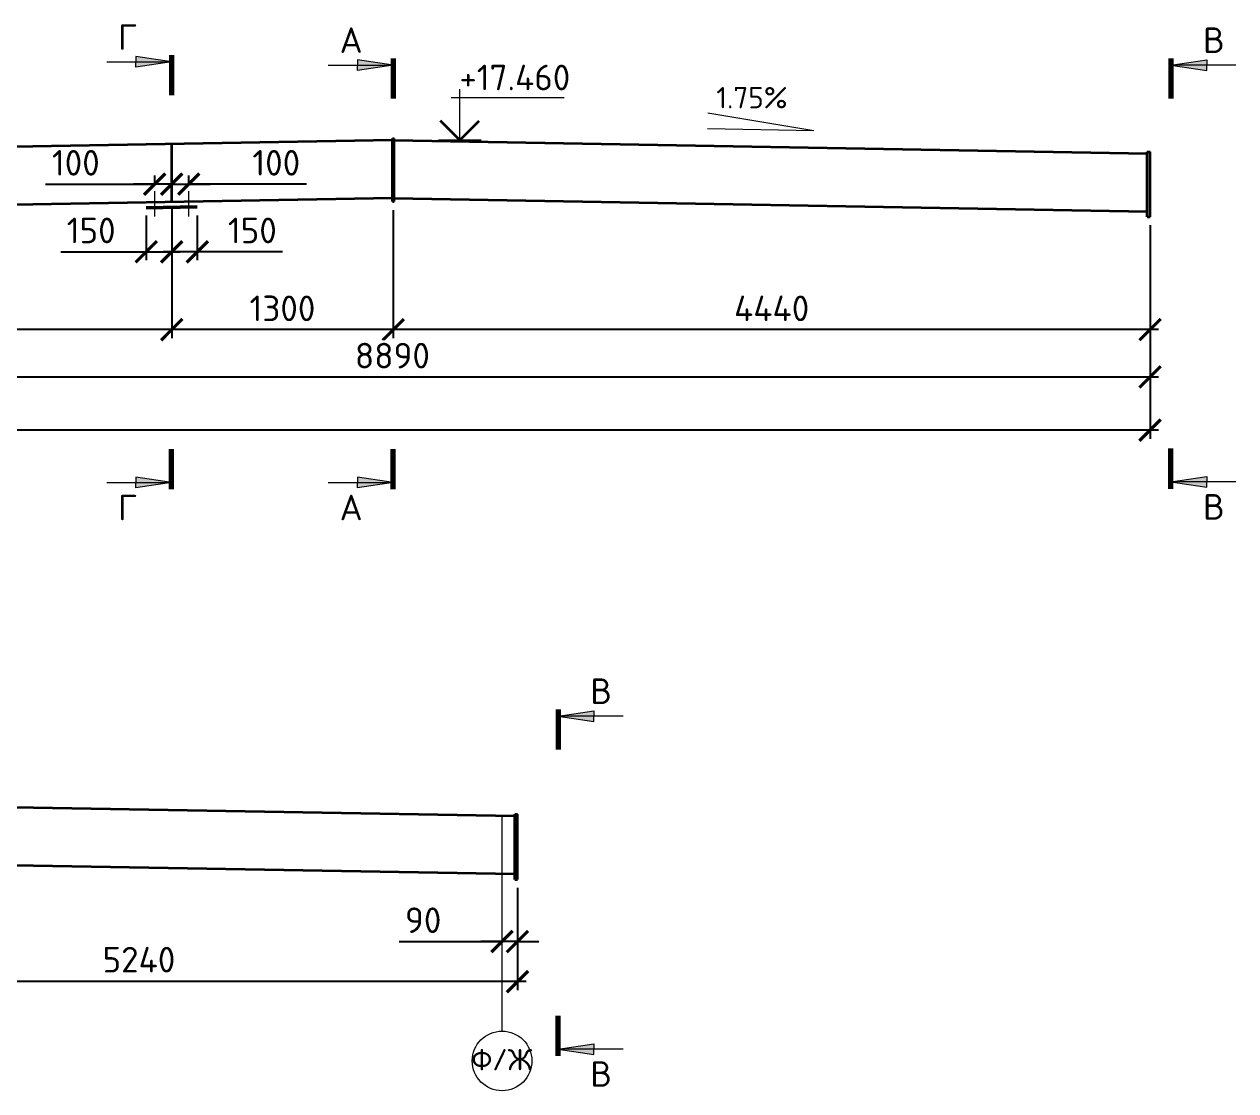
# Model space of a CAD drawing. Header units: millimetres. Extents: x -25910 to 49740, y -35080 to 0.
# Drawn here: x 18824 to 25932, y -24926 to -18670 of the extents above; entities that cross this region are included whole.
import ezdxf

# ---------------------------------------------------------------- set-up
doc = ezdxf.new("R2010")
doc.units = ezdxf.units.MM
doc.linetypes.add('JIS_08_11', pattern=[12.8, 11, -0.6, 0.6, -0.6])
for name, color, linetype, lineweight in [('НАДПИСИ', 11, 'Continuous', 13), ('ОСЕВАЯ', 50, 'JIS_08_11', 13), ('ОСНОВНАЯ', 213, 'Continuous', 35), ('РАЗМЕРЫ', 141, 'Continuous', 13)]:
    doc.layers.add(name, color=color, linetype=linetype, lineweight=lineweight)
doc.styles.add('_ОСК', font='isocpeur.ttf', dxfattribs={"height": 3})
doc.styles.add('ОСК', font='isocpeur.ttf')
doc.dimstyles.new('_ОСК', dxfattribs={"dimscale": 25, "dimtxt": 3, "dimasz": 2.5, "dimexe": 1, "dimexo": 1, "dimgap": 1, "dimtad": 3, "dimdec": 0, "dimzin": 1, "dimdsep": 46, "dimtxsty": '_ОСК', "dimblk": 'ARCHTICK', "dimcen": 2, "dimdle": 1, "dimclrt": 256, "dimadec": 0, "dimazin": 0, "dimtfac": 1, "dimtdec": 0, "dimtmove": 1, "dimatfit": 3, "dimfxl": 1, "dimtvp": 2.25, "dimtfill": 1, "dimtolj": 1, "dimtzin": 1, "dimarcsym": 0})

# ---------------------------------------------------------------- blocks, each defined once
blk = doc.blocks.new('_ArchTick')
at = {"color": 0, "linetype": 'ByBlock', "const_width": 0.15}
blk.add_lwpolyline([(-0.5, -0.5), (0.5, 0.5)], dxfattribs=at)
blk = doc.blocks.new('*D442')
at = {"layer": 'Defpoints', "color": 0, "transparency": 16777216}
for p in [(5299, -19996.8), (25428.7, -20111.5), (5299, -21050.9)]:
    blk.add_point(p, dxfattribs=at)
at = {"layer": 'НАДПИСИ', "color": 0, "lineweight": -2, "transparency": 16777216}
for p, q in [((5299, -20046.8), (5299, -21100.9)), ((25428.7, -20161.5), (25428.7, -21100.9)), ((25478.7, -21050.9), (5249, -21050.9))]:
    blk.add_line(p, q, dxfattribs=at)
at = {"layer": 'НАДПИСИ', "color": 0, "lineweight": -2, "transparency": 16777216, "xscale": 125, "yscale": 125, "zscale": 125, "rotation": 180}
blk.add_blockref('_ArchTick', (5299, -21050.9), dxfattribs=at)
at = {"layer": 'НАДПИСИ', "color": 0, "lineweight": -2, "transparency": 16777216, "xscale": 125, "yscale": 125, "zscale": 125}
blk.add_blockref('_ArchTick', (25428.7, -21050.9), dxfattribs=at)
at = {"layer": 'НАДПИСИ', "transparency": 16777216, "insert": (14264.9, -20900.8), "char_height": 150, "attachment_point": 5, "style": '_ОСК', "bg_fill": 3, "box_fill_scale": 1.1, "bg_fill_color": 256, "bg_fill_true_color": 13158600, "bg_fill_transparency": 0}
blk.add_mtext('\\A1;20130', dxfattribs=at)
blk = doc.blocks.new('*D446')
at = {"layer": 'Defpoints', "color": 0, "transparency": 16777216}
for p in [(19689.2, -19712.9), (16539.2, -19788), (16539.2, -20461.3)]:
    blk.add_point(p, dxfattribs=at)
at = {"layer": 'НАДПИСИ', "color": 0, "lineweight": -2, "transparency": 16777216}
for p, q in [((19689.2, -19762.9), (19689.2, -20511.3)), ((16539.2, -19838), (16539.2, -20511.3)), ((19739.2, -20461.3), (16489.2, -20461.3))]:
    blk.add_line(p, q, dxfattribs=at)
at = {"layer": 'НАДПИСИ', "color": 0, "lineweight": -2, "transparency": 16777216, "xscale": 125, "yscale": 125, "zscale": 125, "rotation": 180}
blk.add_blockref('_ArchTick', (16539.2, -20461.3), dxfattribs=at)
at = {"layer": 'НАДПИСИ', "color": 0, "lineweight": -2, "transparency": 16777216, "xscale": 125, "yscale": 125, "zscale": 125}
blk.add_blockref('_ArchTick', (19689.2, -20461.3), dxfattribs=at)
at = {"layer": 'НАДПИСИ', "transparency": 16777216, "insert": (18493.9, -20336.3), "char_height": 150, "attachment_point": 5, "style": '_ОСК', "bg_fill": 3, "box_fill_scale": 1.1, "bg_fill_color": 256, "bg_fill_true_color": 13158600, "bg_fill_transparency": 0}
blk.add_mtext('\\A1;3150', dxfattribs=at)
blk = doc.blocks.new('*D447')
at = {"layer": 'Defpoints', "color": 0, "transparency": 16777216}
for p in [(19689.2, -19712.9), (20988.9, -19710.2), (19689.2, -20461.3)]:
    blk.add_point(p, dxfattribs=at)
at = {"layer": 'НАДПИСИ', "color": 0, "lineweight": -2, "transparency": 16777216}
for p, q in [((19689.2, -19762.9), (19689.2, -20511.3)), ((20988.9, -19760.2), (20988.9, -20511.3)), ((21038.9, -20461.3), (19639.2, -20461.3))]:
    blk.add_line(p, q, dxfattribs=at)
at = {"layer": 'НАДПИСИ', "color": 0, "lineweight": -2, "transparency": 16777216, "xscale": 125, "yscale": 125, "zscale": 125, "rotation": 180}
blk.add_blockref('_ArchTick', (19689.2, -20461.3), dxfattribs=at)
at = {"layer": 'НАДПИСИ', "color": 0, "lineweight": -2, "transparency": 16777216, "xscale": 125, "yscale": 125, "zscale": 125}
blk.add_blockref('_ArchTick', (20988.9, -20461.3), dxfattribs=at)
at = {"layer": 'НАДПИСИ', "transparency": 16777216, "insert": (20338.8, -20336.3), "char_height": 150, "attachment_point": 5, "style": '_ОСК', "bg_fill": 3, "box_fill_scale": 1.1, "bg_fill_color": 256, "bg_fill_true_color": 13158600, "bg_fill_transparency": 0}
blk.add_mtext('\\A1;1300', dxfattribs=at)
blk = doc.blocks.new('*D448')
at = {"layer": 'Defpoints', "color": 0, "transparency": 16777216}
for p in [(25428.7, -19799.3), (20988.9, -20142), (20988.9, -20461.3)]:
    blk.add_point(p, dxfattribs=at)
at = {"layer": 'НАДПИСИ', "color": 0, "lineweight": -2, "transparency": 16777216}
for p, q in [((25428.7, -19849.3), (25428.7, -20511.3)), ((20988.9, -20192), (20988.9, -20511.3)), ((25478.7, -20461.3), (20938.9, -20461.3))]:
    blk.add_line(p, q, dxfattribs=at)
at = {"layer": 'НАДПИСИ', "color": 0, "lineweight": -2, "transparency": 16777216, "xscale": 125, "yscale": 125, "zscale": 125, "rotation": 180}
blk.add_blockref('_ArchTick', (20988.9, -20461.3), dxfattribs=at)
at = {"layer": 'НАДПИСИ', "color": 0, "lineweight": -2, "transparency": 16777216, "xscale": 125, "yscale": 125, "zscale": 125}
blk.add_blockref('_ArchTick', (25428.7, -20461.3), dxfattribs=at)
at = {"layer": 'НАДПИСИ', "transparency": 16777216, "insert": (23208.8, -20336.3), "char_height": 150, "attachment_point": 5, "style": '_ОСК', "bg_fill": 3, "box_fill_scale": 1.1, "bg_fill_color": 256, "bg_fill_true_color": 13158600, "bg_fill_transparency": 0}
blk.add_mtext('\\A1;4440', dxfattribs=at)
blk = doc.blocks.new('*D450')
at = {"layer": 'Defpoints', "color": 0, "transparency": 16777216}
for p in [(16476.6, -23562.2), (21717.6, -23685.9), (16476.6, -24285.5)]:
    blk.add_point(p, dxfattribs=at)
at = {"layer": 'НАДПИСИ', "color": 0, "lineweight": -2, "transparency": 16777216}
for p, q in [((16476.6, -23612.2), (16476.6, -24335.5)), ((21717.6, -23735.9), (21717.6, -24335.5)), ((21767.6, -24285.5), (16426.6, -24285.5))]:
    blk.add_line(p, q, dxfattribs=at)
at = {"layer": 'НАДПИСИ', "color": 0, "lineweight": -2, "transparency": 16777216, "xscale": 125, "yscale": 125, "zscale": 125, "rotation": 180}
blk.add_blockref('_ArchTick', (16476.6, -24285.5), dxfattribs=at)
at = {"layer": 'НАДПИСИ', "color": 0, "lineweight": -2, "transparency": 16777216, "xscale": 125, "yscale": 125, "zscale": 125}
blk.add_blockref('_ArchTick', (21717.6, -24285.5), dxfattribs=at)
at = {"layer": 'НАДПИСИ', "transparency": 16777216, "insert": (19496.7, -24156.5), "char_height": 150, "attachment_point": 5, "style": '_ОСК', "bg_fill": 3, "box_fill_scale": 1.1, "bg_fill_color": 256, "bg_fill_true_color": 13158600, "bg_fill_transparency": 0}
blk.add_mtext('\\A1;5240', dxfattribs=at)
blk = doc.blocks.new('*D451')
at = {"layer": 'Defpoints', "color": 0, "transparency": 16777216}
for p in [(21717.6, -23685.9), (21627.1, -24050.2), (21627.1, -24050.2)]:
    blk.add_point(p, dxfattribs=at)
at = {"layer": 'НАДПИСИ', "color": 0, "lineweight": -2, "transparency": 16777216}
for p, q in [((21717.6, -23735.9), (21717.6, -24100.2)), ((21024.4, -24050.2), (21627.1, -24050.2)), ((21627.1, -24050.2), (21502.1, -24050.2)), ((21717.6, -24050.2), (21627.1, -24050.2)), ((21717.6, -24050.2), (21627.1, -24050.2)), ((21717.6, -24050.2), (21842.6, -24050.2))]:
    blk.add_line(p, q, dxfattribs=at)
at = {"layer": 'НАДПИСИ', "color": 0, "lineweight": -2, "transparency": 16777216, "xscale": 125, "yscale": 125, "zscale": 125}
blk.add_blockref('_ArchTick', (21627.1, -24050.2), dxfattribs=at)
at = {"layer": 'НАДПИСИ', "color": 0, "lineweight": -2, "transparency": 16777216, "xscale": 125, "yscale": 125, "zscale": 125, "rotation": 180}
blk.add_blockref('_ArchTick', (21717.6, -24050.2), dxfattribs=at)
at = {"layer": 'НАДПИСИ', "transparency": 16777216, "insert": (21164.4, -23925.2), "char_height": 150, "attachment_point": 5, "style": '_ОСК', "bg_fill": 3, "box_fill_scale": 1.1, "bg_fill_color": 256, "bg_fill_true_color": 13158600, "bg_fill_transparency": 0}
blk.add_mtext('\\A1;90', dxfattribs=at)
blk = doc.blocks.new('*D353')
at = {"layer": 'Defpoints', "color": 0, "transparency": 16777216}
for p in [(19689.2, -19685.2), (19839.2, -19741), (19689.2, -20004.5)]:
    blk.add_point(p, dxfattribs=at)
at = {"layer": 'НАДПИСИ', "color": 0, "lineweight": -2, "transparency": 16777216}
for p, q in [((19689.2, -19735.2), (19689.2, -20054.5)), ((19839.2, -19791), (19839.2, -20054.5)), ((19889.2, -20004.5), (19639.2, -20004.5)), ((20339.5, -20004.5), (19839.2, -20004.5))]:
    blk.add_line(p, q, dxfattribs=at)
at = {"layer": 'НАДПИСИ', "color": 0, "lineweight": -2, "transparency": 16777216, "xscale": 125, "yscale": 125, "zscale": 125, "rotation": 180}
blk.add_blockref('_ArchTick', (19689.2, -20004.5), dxfattribs=at)
at = {"layer": 'НАДПИСИ', "color": 0, "lineweight": -2, "transparency": 16777216, "xscale": 125, "yscale": 125, "zscale": 125}
blk.add_blockref('_ArchTick', (19839.2, -20004.5), dxfattribs=at)
at = {"layer": 'НАДПИСИ', "transparency": 16777216, "insert": (20162, -19879.5), "char_height": 150, "attachment_point": 5, "style": '_ОСК', "bg_fill": 3, "box_fill_scale": 1.1, "bg_fill_color": 256, "bg_fill_true_color": 13158600, "bg_fill_transparency": 0}
blk.add_mtext('\\A1;150', dxfattribs=at)
blk = doc.blocks.new('*D354')
at = {"layer": 'Defpoints', "color": 0, "transparency": 16777216}
for p in [(19689.2, -19685.2), (19539.2, -19741), (19689.2, -20004.5)]:
    blk.add_point(p, dxfattribs=at)
at = {"layer": 'НАДПИСИ', "color": 0, "lineweight": -2, "transparency": 16777216}
for p, q in [((19689.2, -19735.2), (19689.2, -20054.5)), ((19539.2, -19791), (19539.2, -20054.5)), ((19039, -20004.5), (19539.2, -20004.5)), ((19489.2, -20004.5), (19739.2, -20004.5))]:
    blk.add_line(p, q, dxfattribs=at)
at = {"layer": 'НАДПИСИ', "color": 0, "lineweight": -2, "transparency": 16777216, "xscale": 125, "yscale": 125, "zscale": 125, "rotation": 180}
blk.add_blockref('_ArchTick', (19539.2, -20004.5), dxfattribs=at)
at = {"layer": 'НАДПИСИ', "color": 0, "lineweight": -2, "transparency": 16777216, "xscale": 125, "yscale": 125, "zscale": 125}
blk.add_blockref('_ArchTick', (19689.2, -20004.5), dxfattribs=at)
at = {"layer": 'НАДПИСИ', "transparency": 16777216, "insert": (19216.5, -19879.5), "char_height": 150, "attachment_point": 5, "style": '_ОСК', "bg_fill": 3, "box_fill_scale": 1.1, "bg_fill_color": 256, "bg_fill_true_color": 13158600, "bg_fill_transparency": 0}
blk.add_mtext('\\A1;150', dxfattribs=at)
blk = doc.blocks.new('*D293')
at = {"layer": 'Defpoints', "color": 0, "transparency": 16777216}
for p in [(19589.2, -19607.6), (19589.2, -19648.3), (19689.2, -19685.2)]:
    blk.add_point(p, dxfattribs=at)
at = {"layer": 'НАДПИСИ', "color": 0, "lineweight": -2, "transparency": 16777216}
for p, q in [((18949, -19607.6), (19589.2, -19607.6)), ((19589.2, -19607.6), (19464.2, -19607.6)), ((19589.2, -19598.3), (19589.2, -19557.6)), ((19689.2, -19607.6), (19589.2, -19607.6)), ((19689.2, -19607.6), (19589.2, -19607.6)), ((19689.2, -19635.2), (19689.2, -19557.6)), ((19689.2, -19607.6), (19814.2, -19607.6))]:
    blk.add_line(p, q, dxfattribs=at)
at = {"layer": 'НАДПИСИ', "color": 0, "lineweight": -2, "transparency": 16777216, "xscale": 125, "yscale": 125, "zscale": 125}
blk.add_blockref('_ArchTick', (19589.2, -19607.6), dxfattribs=at)
at = {"layer": 'НАДПИСИ', "color": 0, "lineweight": -2, "transparency": 16777216, "xscale": 125, "yscale": 125, "zscale": 125, "rotation": 180}
blk.add_blockref('_ArchTick', (19689.2, -19607.6), dxfattribs=at)
at = {"layer": 'НАДПИСИ', "transparency": 16777216, "insert": (19126.5, -19482.6), "char_height": 150, "attachment_point": 5, "style": '_ОСК', "bg_fill": 3, "box_fill_scale": 1.1, "bg_fill_color": 256, "bg_fill_true_color": 13158600, "bg_fill_transparency": 0}
blk.add_mtext('\\A1;100', dxfattribs=at)
blk = doc.blocks.new('*D294')
at = {"layer": 'Defpoints', "color": 0, "transparency": 16777216}
for p in [(19789.2, -19607.6), (19689.2, -19643.8), (19789.2, -19648.3)]:
    blk.add_point(p, dxfattribs=at)
at = {"layer": 'НАДПИСИ', "color": 0, "lineweight": -2, "transparency": 16777216}
for p, q in [((19689.2, -19607.6), (19564.2, -19607.6)), ((19689.2, -19593.8), (19689.2, -19557.6)), ((19689.2, -19607.6), (19789.2, -19607.6)), ((19689.2, -19607.6), (19789.2, -19607.6)), ((19789.2, -19598.3), (19789.2, -19557.6)), ((19789.2, -19607.6), (19914.2, -19607.6)), ((20480, -19607.6), (19789.2, -19607.6))]:
    blk.add_line(p, q, dxfattribs=at)
at = {"layer": 'НАДПИСИ', "color": 0, "lineweight": -2, "transparency": 16777216, "xscale": 125, "yscale": 125, "zscale": 125}
blk.add_blockref('_ArchTick', (19689.2, -19607.6), dxfattribs=at)
at = {"layer": 'НАДПИСИ', "color": 0, "lineweight": -2, "transparency": 16777216, "xscale": 125, "yscale": 125, "zscale": 125, "rotation": 180}
blk.add_blockref('_ArchTick', (19789.2, -19607.6), dxfattribs=at)
at = {"layer": 'НАДПИСИ', "transparency": 16777216, "insert": (20302.5, -19482.6), "char_height": 150, "attachment_point": 5, "style": '_ОСК', "bg_fill": 3, "box_fill_scale": 1.1, "bg_fill_color": 256, "bg_fill_true_color": 13158600, "bg_fill_transparency": 0}
blk.add_mtext('\\A1;100', dxfattribs=at)
blk = doc.blocks.new('*D306')
at = {"layer": 'Defpoints', "color": 0, "transparency": 16777216}
for p in [(25428.7, -19799.3), (16539.2, -19930.5), (25428.7, -20738.7)]:
    blk.add_point(p, dxfattribs=at)
at = {"layer": 'НАДПИСИ', "color": 0, "lineweight": -2, "transparency": 16777216}
for p, q in [((25428.7, -19849.3), (25428.7, -20788.7)), ((16539.2, -19980.5), (16539.2, -20788.7)), ((16489.2, -20738.7), (25478.7, -20738.7))]:
    blk.add_line(p, q, dxfattribs=at)
at = {"layer": 'НАДПИСИ', "color": 0, "lineweight": -2, "transparency": 16777216, "xscale": 125, "yscale": 125, "zscale": 125, "rotation": 180}
blk.add_blockref('_ArchTick', (16539.2, -20738.7), dxfattribs=at)
at = {"layer": 'НАДПИСИ', "color": 0, "lineweight": -2, "transparency": 16777216, "xscale": 125, "yscale": 125, "zscale": 125}
blk.add_blockref('_ArchTick', (25428.7, -20738.7), dxfattribs=at)
at = {"layer": 'НАДПИСИ', "transparency": 16777216, "insert": (20983.9, -20613.7), "char_height": 150, "attachment_point": 5, "style": '_ОСК', "bg_fill": 3, "box_fill_scale": 1.1, "bg_fill_color": 256, "bg_fill_true_color": 13158600, "bg_fill_transparency": 0}
blk.add_mtext('\\A1;{\\C1;8890}', dxfattribs=at)
blk = doc.blocks.new('A$C42093D09')
at = {"layer": 'ОСНОВНАЯ'}
for q in [(22, 228), (478, 228)]:
    blk.add_line((250, 0), q, dxfattribs=at)
at = {"layer": 'РАЗМЕРЫ'}
for p, q in [((250, 0), (250, 600)), ((250, 0), (250, 600)), ((250, 0), (250, 600)), ((150, 500), (1475, 500)), ((500, 0), (0, 0))]:
    blk.add_line(p, q, dxfattribs=at)

msp = doc.modelspace()

# ---------------------------------------------------------------- hatches: boundary and pattern name
at = {"layer": 'НАДПИСИ'}
h = msp.add_hatch(color=256, dxfattribs=at)
h.paths.add_polyline_path([(19688.7, -18891.2), (19478, -18891.2), (19478, -18860)])
h.paths.add_polyline_path([(19688.7, -18891.2), (19478, -18922.3), (19478, -18891.2)])
h = msp.add_hatch(color=256, dxfattribs=at)
h.paths.add_polyline_path([(20988.9, -18909.7), (20778.2, -18909.7), (20778.2, -18878.5)])
h.paths.add_polyline_path([(20988.9, -18909.7), (20778.2, -18940.8), (20778.2, -18909.7)])
h = msp.add_hatch(color=256, dxfattribs=at)
h.paths.add_polyline_path([(25550.5, -18909.7), (25761.2, -18909.7), (25761.2, -18878.5)])
h.paths.add_polyline_path([(25550.5, -18909.7), (25761.2, -18940.8), (25761.2, -18909.7)])
h = msp.add_hatch(color=256, dxfattribs=at)
h.paths.add_polyline_path([(25550.5, -21354.5), (25761.2, -21354.5), (25761.2, -21385.7)])
h.paths.add_polyline_path([(25550.5, -21354.5), (25761.2, -21323.4), (25761.2, -21354.5)])
h = msp.add_hatch(color=256, dxfattribs=at)
h.paths.add_polyline_path([(19688.7, -21358.1), (19478, -21358.1), (19478, -21389.2)])
h.paths.add_polyline_path([(19688.7, -21358.1), (19478, -21326.9), (19478, -21358.1)])
h = msp.add_hatch(color=256, dxfattribs=at)
h.paths.add_polyline_path([(20988.9, -21358.1), (20778.2, -21358.1), (20778.2, -21389.2)])
h.paths.add_polyline_path([(20988.9, -21358.1), (20778.2, -21326.9), (20778.2, -21358.1)])
h = msp.add_hatch(color=256, dxfattribs=at)
h.paths.add_polyline_path([(21955.5, -22728.2), (22166.2, -22728.2), (22166.2, -22697)])
h.paths.add_polyline_path([(21955.5, -22728.2), (22166.2, -22759.3), (22166.2, -22728.2)])
h = msp.add_hatch(color=256, dxfattribs=at)
h.paths.add_polyline_path([(21955.5, -24681.2), (22166.2, -24681.2), (22166.2, -24712.3)])
h.paths.add_polyline_path([(21955.5, -24681.2), (22166.2, -24650.1), (22166.2, -24681.2)])

# ---------------------------------------------------------------- linework, layer by layer
at = {"color": 7, "lineweight": 70}
for p, q in [((19688.7, -18851.5), (19688.7, -19086.8)), ((20988.9, -18870.1), (20988.9, -19105.3)), ((25550.5, -18870.1), (25550.5, -19105.3)), ((19688.7, -21397.7), (19688.7, -21162.5)), ((20988.9, -21397.7), (20988.9, -21162.5)), ((25550.5, -21394.2), (25550.5, -21158.9)), ((21955.5, -22688.5), (21955.5, -22923.8)), ((21955.5, -24720.8), (21955.5, -24485.6))]:
    msp.add_line(p, q, dxfattribs=at)
at = {"layer": 'НАДПИСИ'}
for p, q in [((19307.5, -18891.2), (19688.7, -18891.2)), ((19688.7, -18891.2), (19478, -18860)), ((19478, -18860), (19478, -18891.2)), ((19688.7, -18891.2), (19478, -18922.3)), ((19478, -18922.3), (19478, -18891.2)), ((20988.9, -18909.7), (20778.2, -18878.5)), ((20778.2, -18878.5), (20778.2, -18909.7)), ((25550.5, -18909.7), (25761.2, -18878.5)), ((25761.2, -18878.5), (25761.2, -18909.7)), ((20607.6, -18909.7), (20988.9, -18909.7)), ((20988.9, -18909.7), (20778.2, -18940.8)), ((20778.2, -18940.8), (20778.2, -18909.7)), ((25931.8, -18909.7), (25550.5, -18909.7)), ((25550.5, -18909.7), (25761.2, -18940.8)), ((25761.2, -18940.8), (25761.2, -18909.7)), ((23456.1, -19295.2), (22834.5, -19190.6)), ((23456.1, -19295.2), (22832.8, -19284.3)), ((25550.5, -21354.5), (25761.2, -21323.4)), ((25761.2, -21323.4), (25761.2, -21354.5)), ((19307.5, -21358.1), (19688.7, -21358.1)), ((19688.7, -21358.1), (19478, -21326.9)), ((19478, -21326.9), (19478, -21358.1)), ((19688.7, -21358.1), (19478, -21389.2)), ((19478, -21389.2), (19478, -21358.1)), ((20607.6, -21358.1), (20988.9, -21358.1)), ((20988.9, -21358.1), (20778.2, -21326.9)), ((20778.2, -21326.9), (20778.2, -21358.1)), ((20988.9, -21358.1), (20778.2, -21389.2)), ((20778.2, -21389.2), (20778.2, -21358.1)), ((25931.8, -21354.5), (25550.5, -21354.5)), ((25550.5, -21354.5), (25761.2, -21385.7)), ((25761.2, -21385.7), (25761.2, -21354.5)), ((21955.5, -22728.2), (22166.2, -22697)), ((22336.7, -22728.2), (21955.5, -22728.2)), ((21955.5, -22728.2), (22166.2, -22759.3)), ((22166.2, -22697), (22166.2, -22728.2)), ((22166.2, -22759.3), (22166.2, -22728.2)), ((21955.5, -24681.2), (22166.2, -24650.1)), ((22166.2, -24650.1), (22166.2, -24681.2)), ((22336.7, -24681.2), (21955.5, -24681.2)), ((21955.5, -24681.2), (22166.2, -24712.3)), ((22166.2, -24712.3), (22166.2, -24681.2))]:
    msp.add_line(p, q, dxfattribs=at)
msp.add_circle((21627.1, -24750.5), 175, dxfattribs=at)
at = {"layer": 'ОСЕВАЯ', "linetype": 'JIS_08_11', "ltscale": 150}
msp.add_line((21627.1, -24575.5), (21627.1, -23312.2), dxfattribs=at)
at = {"layer": 'ОСНОВНАЯ'}
for p, q in [((20983.9, -19350.2), (16559.2, -19427.6)), ((20983.9, -19350.2), (16559.2, -19427.6)), ((19689.2, -19712.9), (19689.2, -19372.9)), ((20983.9, -19710.2), (20983.9, -19340.2)), ((20983.9, -19350.2), (20983.9, -19340.2)), ((20983.9, -19340.2), (20993.9, -19340.2)), ((20993.9, -19710.2), (20993.9, -19340.2)), ((20993.9, -19350.2), (25412.7, -19427.5)), ((20993.9, -19350.2), (25412.7, -19427.5)), ((25412.7, -19799.3), (25412.7, -19417.5)), ((25412.7, -19417.5), (25428.7, -19417.5)), ((25428.7, -19799.3), (25428.7, -19417.5)), ((20983.9, -19690.2), (16559.2, -19767.7)), ((20983.9, -19710.2), (20993.9, -19710.2)), ((20993.9, -19690.2), (25412.7, -19767.6)), ((25412.7, -19799.3), (25428.7, -19799.3)), ((10515.6, -23117.8), (21701.6, -23313.5)), ((10515.6, -23117.8), (21701.6, -23313.5)), ((21701.6, -23685.9), (21701.6, -23303.5)), ((21701.6, -23303.5), (21717.6, -23303.5)), ((21717.6, -23685.9), (21717.6, -23303.5)), ((10515.6, -23457.8), (21701.6, -23653.6)), ((21701.6, -23685.9), (21717.6, -23685.9))]:
    msp.add_line(p, q, dxfattribs=at)

# ---------------------------------------------------------------- block references
at = {"xscale": 0.5, "yscale": 0.5, "zscale": 0.5}
msp.add_blockref('A$C42093D09', (21254, -19350.1), dxfattribs=at)

# ---------------------------------------------------------------- texts
at = {"layer": 'НАДПИСИ', "style": 'ОСК'}
for s, insert, char_height, width, attachment_point in [('Г', (19374.1, -18819.9), 150, 373.756, 7), ('А', (20674.2, -18838.5), 150, 373.756, 7), ('В', (25865.2, -18838.5), 150, 373.756, 9), ('+17.460', (21702.1, -19057.2), 150, 1340.075, 8), ('1.75%', (23302.3, -19163), 125, 754.734, 9), ('Г', (19374.1, -21429.3), 150, 373.756, 1), ('А', (20674.2, -21429.3), 150, 373.756, 1), ('В', (25865.2, -21425.7), 150, 373.756, 3), ('В', (22270.1, -22657), 150, 373.756, 9), ('Ф/Ж', (21625.8, -24743.2), 125, 1000, 5), ('В', (22270.1, -24752.4), 150, 373.756, 3)]:
    msp.add_mtext(s, dxfattribs=dict(at, insert=insert, char_height=char_height, width=width, attachment_point=attachment_point))

# ---------------------------------------------------------------- dimensions: what is measured, and where the dimension line sits
at = {"layer": 'НАДПИСИ'}
dim = msp.add_linear_dim(base=(5299, -21050.9), p1=(25428.7, -20111.5), p2=(5299, -19996.8), angle=180, dimstyle='_ОСК', dxfattribs=at)
dim.commit()
dim.dimension.update_dxf_attribs({"geometry": '*D442', "text_midpoint": (14264.9, -21025.8), "dimtype": 160})

# ---------------------------------------------------------------- next in the draw order: dimensions: what is measured, and where the dimension line sits
dim = msp.add_linear_dim(base=(16539.2, -20461.3), p1=(19689.2, -19712.9), p2=(16539.2, -19788), angle=180, dimstyle='_ОСК', dxfattribs=at)
dim.commit()
dim.dimension.update_dxf_attribs({"geometry": '*D446', "text_midpoint": (18493.9, -20461.3), "dimtype": 160})
dim = msp.add_linear_dim(base=(16476.6, -24285.5), p1=(21717.6, -23685.9), p2=(16476.6, -23562.2), angle=180, text='5240', dimstyle='_ОСК', dxfattribs=at)
dim.commit()
dim.dimension.update_dxf_attribs({"geometry": '*D450', "text_midpoint": (19496.7, -24281.5), "dimtype": 160})

# ---------------------------------------------------------------- next in the draw order: dimensions: what is measured, and where the dimension line sits
for base, p1, p2, picture, middle in [((19689.2, -20461.3), (20988.9, -19710.2), (19689.2, -19712.9), '*D447', (20338.8, -20461.3)), ((21627.0892, -24050.2174), (21717.5652, -23685.8938), (21627.0892, -24050.2174), '*D451', (21164.4376, -23924.7319))]:
    dim = msp.add_linear_dim(base=base, p1=p1, p2=p2, angle=180, dimstyle='_ОСК', dxfattribs=at)
    dim.commit()
    dim.dimension.update_dxf_attribs({"geometry": picture, "text_midpoint": middle, "dimtype": 160})

# ---------------------------------------------------------------- next in the draw order: linework, layer by layer
at = {"layer": 'ОСНОВНАЯ', "color": 1, "lineweight": 50}
msp.add_line((19539.2, -19746.3), (19839.2, -19741), dxfattribs=at)

# ---------------------------------------------------------------- next in the draw order: dimensions: what is measured, and where the dimension line sits
at = {"layer": 'НАДПИСИ'}
dim = msp.add_linear_dim(base=(20988.9, -20461.3), p1=(25428.7, -19799.3), p2=(20988.9, -20142), angle=180, dimstyle='_ОСК', dxfattribs=at)
dim.commit()
dim.dimension.update_dxf_attribs({"geometry": '*D448', "text_midpoint": (23208.8, -20461.3), "dimtype": 160})

# ---------------------------------------------------------------- next in the draw order: dimensions: what is measured, and where the dimension line sits
dim = msp.add_linear_dim(base=(19689.2, -20004.5), p1=(19839.2, -19741), p2=(19689.2, -19685.2), angle=180, dimstyle='_ОСК', dxfattribs=at)
dim.commit()
dim.dimension.update_dxf_attribs({"geometry": '*D353', "text_midpoint": (20162, -20004.5), "dimtype": 160})

# ---------------------------------------------------------------- next in the draw order: dimensions: what is measured, and where the dimension line sits
dim = msp.add_linear_dim(base=(19689.2, -20004.5), p1=(19539.2, -19741), p2=(19689.2, -19685.2), dimstyle='_ОСК', dxfattribs=at)
dim.commit()
dim.dimension.update_dxf_attribs({"geometry": '*D354', "text_midpoint": (19216.5, -20004.5), "dimtype": 160})

# ---------------------------------------------------------------- next in the draw order: linework, layer by layer
for p, q in [((19589.2, -19798), (19589.2, -19648.3)), ((19789.2, -19798), (19789.2, -19648.3))]:
    msp.add_line(p, q, dxfattribs=at)

# ---------------------------------------------------------------- next in the draw order: dimensions: what is measured, and where the dimension line sits
dim = msp.add_linear_dim(base=(19589.2, -19607.6), p1=(19689.2, -19685.2), p2=(19589.2, -19648.3), dimstyle='_ОСК', dxfattribs=at)
dim.commit()
dim.dimension.update_dxf_attribs({"geometry": '*D293', "text_midpoint": (19126.5, -19636.6), "dimtype": 160})
dim = msp.add_linear_dim(base=(25428.7, -20738.7), p1=(16539.2, -19930.5), p2=(25428.7, -19799.3), text='{\\C1;8890}', dimstyle='_ОСК', dxfattribs=at)
dim.commit()
dim.dimension.update_dxf_attribs({"geometry": '*D306', "text_midpoint": (20983.9, -20613.7)})

# ---------------------------------------------------------------- next in the draw order: dimensions: what is measured, and where the dimension line sits
dim = msp.add_linear_dim(base=(19789.2, -19607.6), p1=(19689.2, -19643.8), p2=(19789.2, -19648.3), dimstyle='_ОСК', dxfattribs=at)
dim.commit()
dim.dimension.update_dxf_attribs({"geometry": '*D294', "text_midpoint": (20302.5, -19561.8), "dimtype": 160})

doc.saveas('drawing.dxf')
